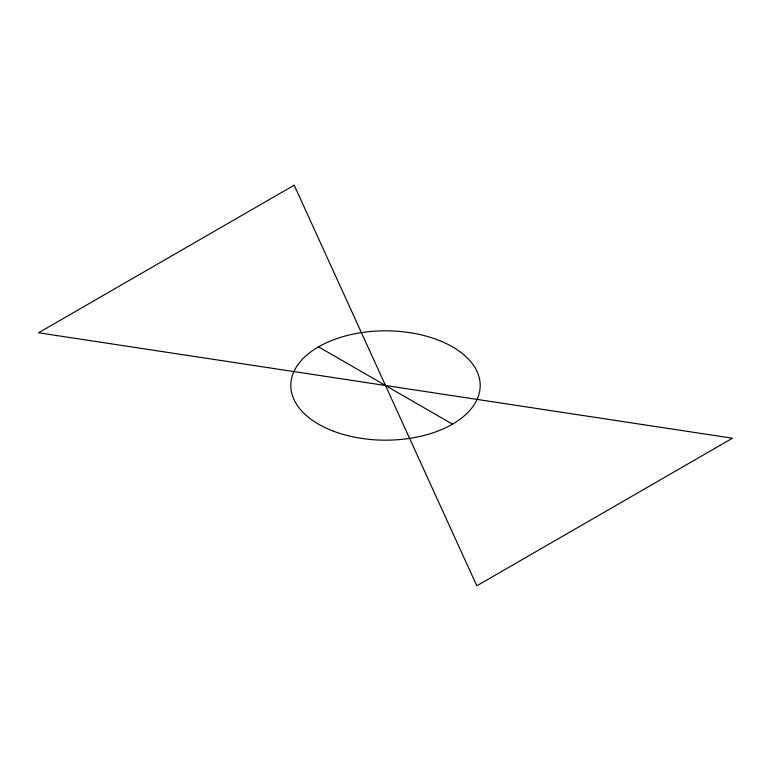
<?xml version="1.0" encoding="UTF-8"?>
<svg xmlns="http://www.w3.org/2000/svg" width="771" height="771" viewBox="0 0 771 771"><rect width="100%" height="100%" fill="white"/><g stroke="black" fill="none" stroke-linecap="round" stroke-linejoin="round"><path stroke-width="1.16" d="M318.539 346.844L452.461 424.156M294.194 185.194L38.55 332.783L732.45 438.217L476.806 585.806L294.194 185.194M333.727 431.278A94.698 54.674 0 0 0 480.054 388.497A94.698 54.674 0 0 0 342.71 336.725A94.698 54.674 0 0 0 333.727 431.278"/></g></svg>
